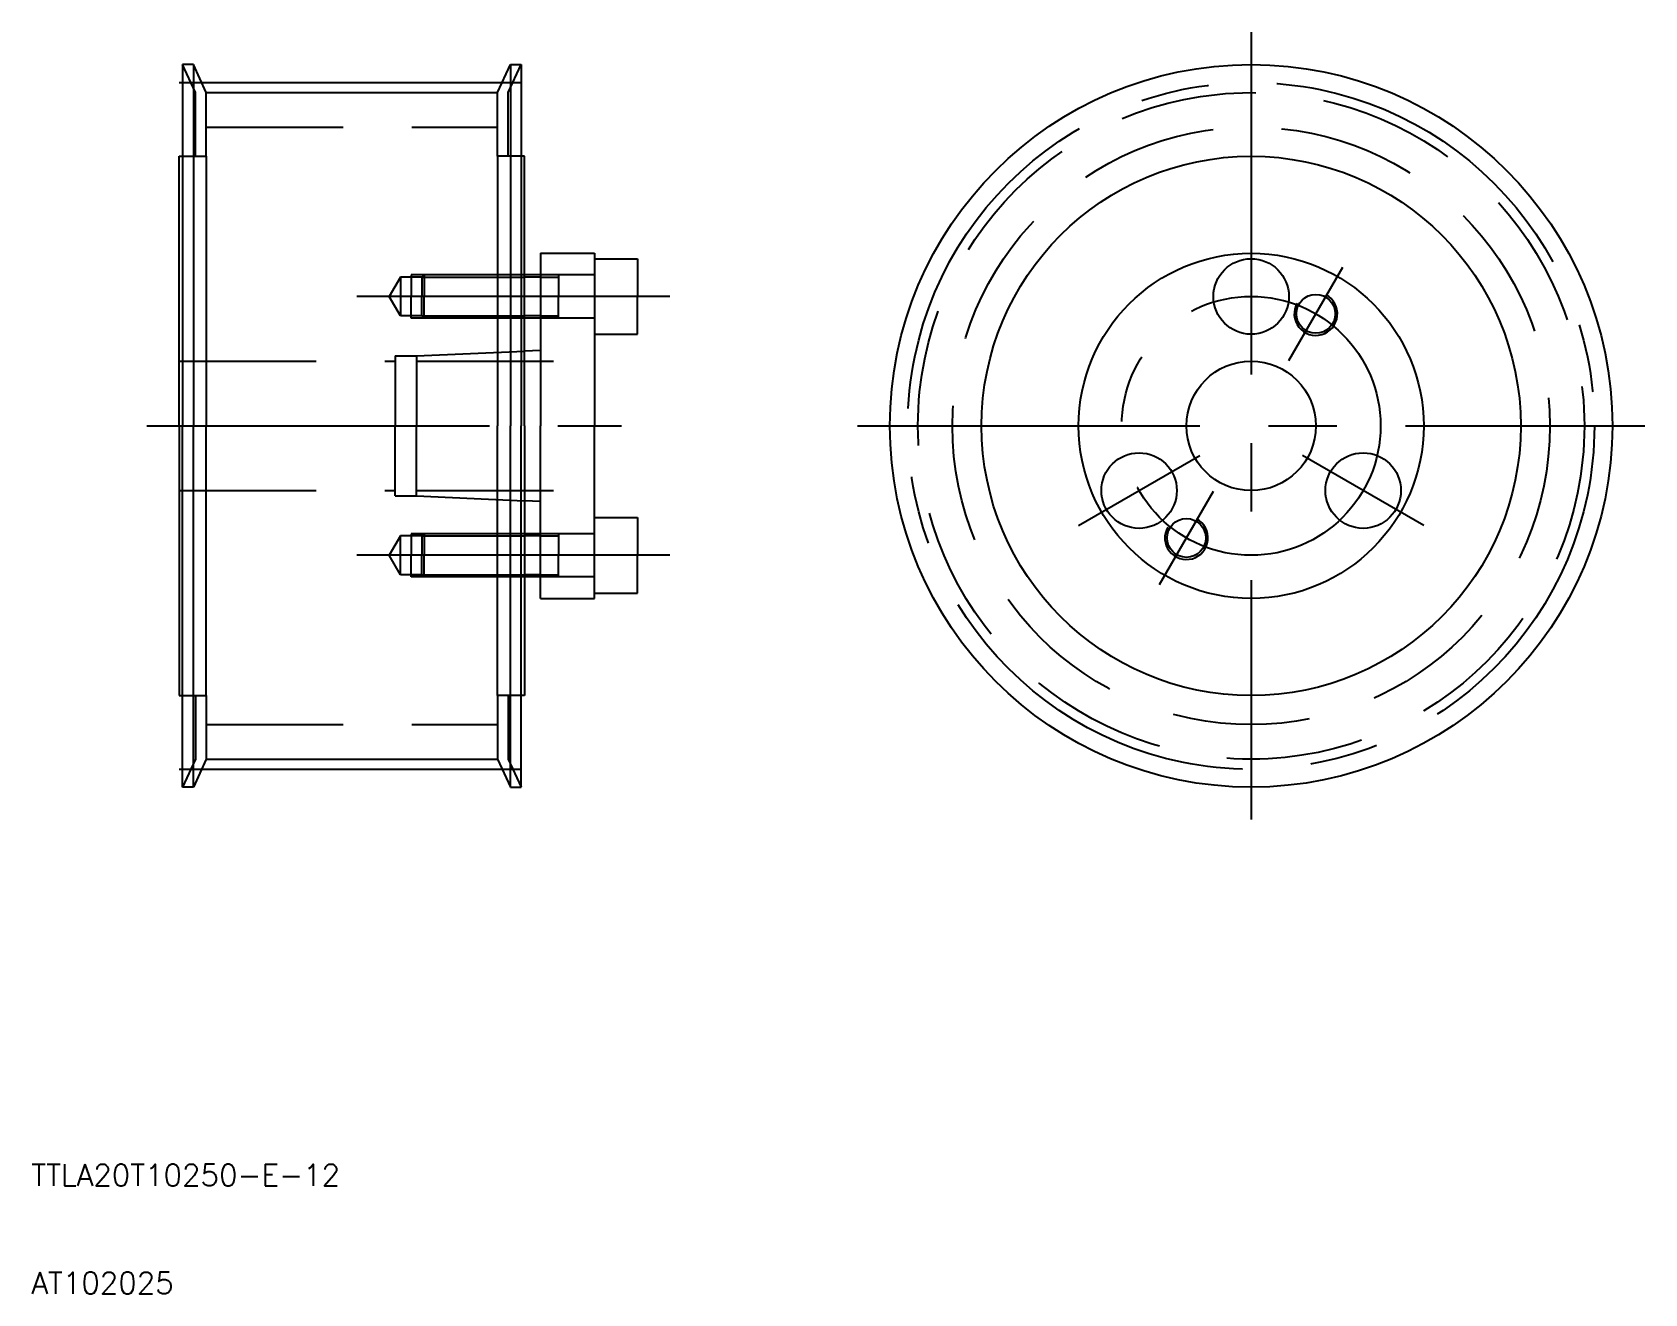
# Model space of a CAD drawing. Extents: x 94 to 243, y 100 to 217.
import ezdxf

# ---------------------------------------------------------------- set-up
doc = ezdxf.new("R2010")
doc.units = 0
doc.linetypes.add('CENTER', pattern=[50.8, 31.75, -6.35, 6.35, -6.35])
doc.linetypes.add('DASHED', pattern=[19.05, 12.7, -6.35])
doc.layers.get('0').update_dxf_attribs({"linetype": 'CONTINUOUS'})
doc.layers.add('CENTER', color=1, linetype='CENTER')
doc.styles.get("Standard").update_dxf_attribs({"font": 'txt.shx'})

msp = doc.modelspace()

# ---------------------------------------------------------------- linework, layer by layer
for p, q in [((108.57, 213.96), (107.57, 213.96)), ((107.57, 213.96), (107.57, 180.46)), ((109.77, 211.36), (108.57, 213.96)), ((108.57, 213.96), (108.57, 180.46)), ((136.77, 211.36), (137.97, 213.96)), ((137.97, 213.96), (138.97, 213.96)), ((137.97, 213.96), (137.97, 180.46)), ((138.97, 213.96), (138.97, 180.46)), ((109.77, 205.46), (109.77, 211.36)), ((109.77, 211.36), (136.77, 211.36)), ((136.77, 205.46), (136.77, 211.36)), ((107.27, 205.46), (107.57, 205.46)), ((107.27, 180.46), (107.27, 205.46)), ((109.77, 205.46), (109.77, 180.46)), ((136.77, 205.46), (136.77, 180.46)), ((139.27, 205.46), (138.97, 205.46)), ((139.27, 180.46), (139.27, 205.46)), ((140.77, 196.46), (145.77, 196.46)), ((140.77, 196.46), (140.77, 194.46)), ((145.77, 196.46), (145.77, 195.96)), ((145.77, 195.96), (145.77, 188.96)), ((145.77, 195.96), (149.77, 195.96)), ((149.77, 195.96), (149.77, 192.46)), ((140.77, 194.46), (139.27, 194.46)), ((140.77, 194.46), (140.77, 190.46)), ((149.77, 188.96), (149.77, 192.46)), ((140.77, 190.46), (139.27, 190.46)), ((140.77, 190.46), (140.77, 187.46)), ((145.77, 188.96), (145.77, 180.46)), ((145.77, 188.96), (149.77, 188.96)), ((140.77, 187.46), (139.27, 187.39)), ((140.77, 187.46), (140.77, 180.46)), ((107.27, 180.46), (107.27, 155.46)), ((107.57, 146.96), (107.57, 180.46)), ((108.57, 146.96), (108.57, 180.46)), ((109.77, 155.46), (109.77, 180.46)), ((136.77, 155.46), (136.77, 180.46)), ((137.97, 146.96), (137.97, 180.46)), ((138.97, 146.96), (138.97, 180.46)), ((139.27, 180.46), (139.27, 155.46)), ((140.77, 173.46), (140.77, 180.46)), ((145.77, 171.96), (145.77, 180.46)), ((140.77, 173.46), (139.27, 173.52)), ((140.77, 170.46), (140.77, 173.46)), ((145.77, 164.96), (145.77, 171.96)), ((145.77, 171.96), (149.77, 171.96)), ((149.77, 171.96), (149.77, 168.46)), ((140.77, 170.46), (139.27, 170.46)), ((140.77, 166.46), (140.77, 170.46)), ((149.77, 164.96), (149.77, 168.46)), ((140.77, 166.46), (139.27, 166.46)), ((140.77, 164.46), (140.77, 166.46)), ((145.77, 164.96), (149.77, 164.96)), ((145.77, 164.46), (145.77, 164.96)), ((140.77, 164.46), (145.77, 164.46)), ((107.27, 155.46), (107.57, 155.46)), ((109.77, 155.46), (109.77, 149.56)), ((136.77, 155.46), (136.77, 149.56)), ((139.27, 155.46), (138.97, 155.46)), ((109.77, 149.56), (108.57, 146.96)), ((109.77, 149.56), (136.77, 149.56)), ((136.77, 149.56), (137.97, 146.96)), ((108.57, 146.96), (107.57, 146.96)), ((137.97, 146.96), (138.97, 146.96))]:
    msp.add_line(p, q)
at = {"color": 3, "linetype": 'DASHED'}
for p, q in [((108.77, 211.36), (107.57, 213.96)), ((137.77, 211.36), (138.97, 213.96)), ((108.77, 205.46), (108.77, 211.36)), ((137.77, 205.46), (137.77, 211.36)), ((109.77, 208.16), (136.77, 208.16)), ((107.57, 205.46), (109.77, 205.46)), ((138.97, 205.46), (136.77, 205.46)), ((129.97, 194.46), (128.77, 194.46)), ((128.77, 194.46), (128.77, 192.46)), ((129.97, 194.46), (129.77, 194.26)), ((139.27, 194.46), (129.97, 194.46)), ((129.97, 194.46), (129.97, 192.46)), ((145.77, 194.46), (140.77, 194.46)), ((142.43, 194.46), (142.43, 192.46)), ((127.77, 194.26), (126.73, 192.46)), ((129.77, 194.26), (127.77, 194.26)), ((127.77, 194.26), (127.77, 190.66)), ((129.77, 194.26), (139.27, 194.26)), ((129.77, 194.26), (129.77, 192.46)), ((140.77, 194.26), (142.43, 194.26)), ((127.77, 190.66), (126.73, 192.46)), ((128.77, 190.46), (128.77, 192.46)), ((129.77, 190.66), (129.77, 192.46)), ((129.97, 190.46), (129.97, 192.46)), ((142.43, 190.46), (142.43, 192.46)), ((129.77, 190.66), (127.77, 190.66)), ((129.97, 190.46), (128.77, 190.46)), ((129.77, 190.66), (139.27, 190.66)), ((129.97, 190.46), (129.77, 190.66)), ((139.27, 190.46), (129.97, 190.46)), ((140.77, 190.66), (142.43, 190.66)), ((145.77, 190.46), (140.77, 190.46)), ((127.27, 186.96), (127.27, 180.46)), ((127.27, 186.96), (129.27, 186.96)), ((129.27, 186.96), (139.27, 187.39)), ((129.27, 186.96), (129.27, 180.46)), ((107.27, 186.46), (127.27, 186.46)), ((129.27, 186.46), (145.77, 186.46)), ((127.27, 173.96), (127.27, 180.46)), ((129.27, 173.96), (129.27, 180.46)), ((107.27, 174.46), (127.27, 174.46)), ((127.27, 173.96), (129.27, 173.96)), ((129.27, 174.46), (145.77, 174.46)), ((129.27, 173.96), (139.27, 173.52)), ((127.77, 170.26), (126.73, 168.46)), ((129.77, 170.26), (127.77, 170.26)), ((127.77, 166.66), (127.77, 170.26)), ((129.97, 170.46), (128.77, 170.46)), ((128.77, 170.46), (128.77, 168.46)), ((129.97, 170.46), (129.77, 170.26)), ((129.77, 170.26), (139.27, 170.26)), ((129.77, 170.26), (129.77, 168.46)), ((139.27, 170.46), (129.97, 170.46)), ((129.97, 170.46), (129.97, 168.46)), ((145.77, 170.46), (140.77, 170.46)), ((140.77, 170.26), (142.43, 170.26)), ((142.43, 170.46), (142.43, 168.46)), ((127.77, 166.66), (126.73, 168.46)), ((128.77, 166.46), (128.77, 168.46)), ((129.77, 166.66), (129.77, 168.46)), ((129.97, 166.46), (129.97, 168.46)), ((142.43, 166.46), (142.43, 168.46)), ((129.77, 166.66), (127.77, 166.66)), ((129.97, 166.46), (128.77, 166.46)), ((129.77, 166.66), (139.27, 166.66)), ((129.97, 166.46), (129.77, 166.66)), ((139.27, 166.46), (129.97, 166.46)), ((140.77, 166.66), (142.43, 166.66)), ((145.77, 166.46), (140.77, 166.46)), ((107.57, 155.46), (109.77, 155.46)), ((108.77, 155.46), (108.77, 149.56)), ((138.97, 155.46), (136.77, 155.46)), ((137.77, 155.46), (137.77, 149.56)), ((109.77, 152.76), (136.77, 152.76)), ((108.77, 149.56), (107.57, 146.96)), ((137.77, 149.56), (138.97, 146.96))]:
    msp.add_line(p, q, dxfattribs=at)
at = {"color": 3}
for p, q in [((140.77, 194.26), (139.27, 194.26)), ((140.77, 190.66), (139.27, 190.66)), ((140.77, 170.26), (139.27, 170.26)), ((140.77, 166.66), (139.27, 166.66))]:
    msp.add_line(p, q, dxfattribs=at)
for centre, radius in [((206.66, 180.46), 33.5), ((206.66, 180.46), 25), ((206.66, 180.46), 16), ((206.66, 180.46), 16), ((206.66, 192.46), 3.5), ((212.66, 190.85), 1.8), ((206.66, 180.46), 6), ((196.27, 174.46), 3.5), ((217.05, 174.46), 3.5), ((200.66, 170.07), 1.8)]:
    msp.add_circle(centre, radius)
at = {"color": 3, "linetype": 'DASHED'}
for radius in [30.9, 27.7]:
    msp.add_circle((206.66, 180.46), radius, dxfattribs=at)
at = {"color": 3}
for centre in [(212.66, 190.85), (200.66, 170.07)]:
    msp.add_arc(centre, 2, 150, 62, dxfattribs=at)
at = {"layer": 'CENTER'}
for p, q in [((206.66, 216.96), (206.66, 143.96)), ((107.27, 212.29), (139.27, 212.29)), ((104.27, 180.46), (148.27, 180.46)), ((170.16, 180.46), (243.16, 180.46)), ((107.27, 148.63), (139.27, 148.63))]:
    msp.add_line(p, q, dxfattribs=at)
at = {"layer": 'CENTER', "color": 1, "linetype": 'CENTER'}
for p, q in [((206.66, 198.96), (206.66, 185.96)), ((210.16, 186.52), (215.16, 195.18)), ((152.77, 192.46), (123.73, 192.46)), ((190.64, 171.21), (201.9, 177.71)), ((222.68, 171.21), (211.42, 177.71)), ((198.16, 165.74), (203.16, 174.4)), ((152.77, 168.46), (123.73, 168.46))]:
    msp.add_line(p, q, dxfattribs=at)
at = {"layer": 'CENTER'}
msp.add_circle((206.66, 180.46), 31.83, dxfattribs=at)
at = {"layer": 'CENTER', "color": 1, "linetype": 'CENTER'}
msp.add_circle((206.66, 180.46), 12, dxfattribs=at)

# ---------------------------------------------------------------- texts
for s, p in [('TTLA20T10250-E-12', (93.55, 109.99)), ('AT102025', (93.55, 99.99))]:
    msp.add_text(s, height=2).set_placement(p)

doc.saveas('drawing.dxf')
